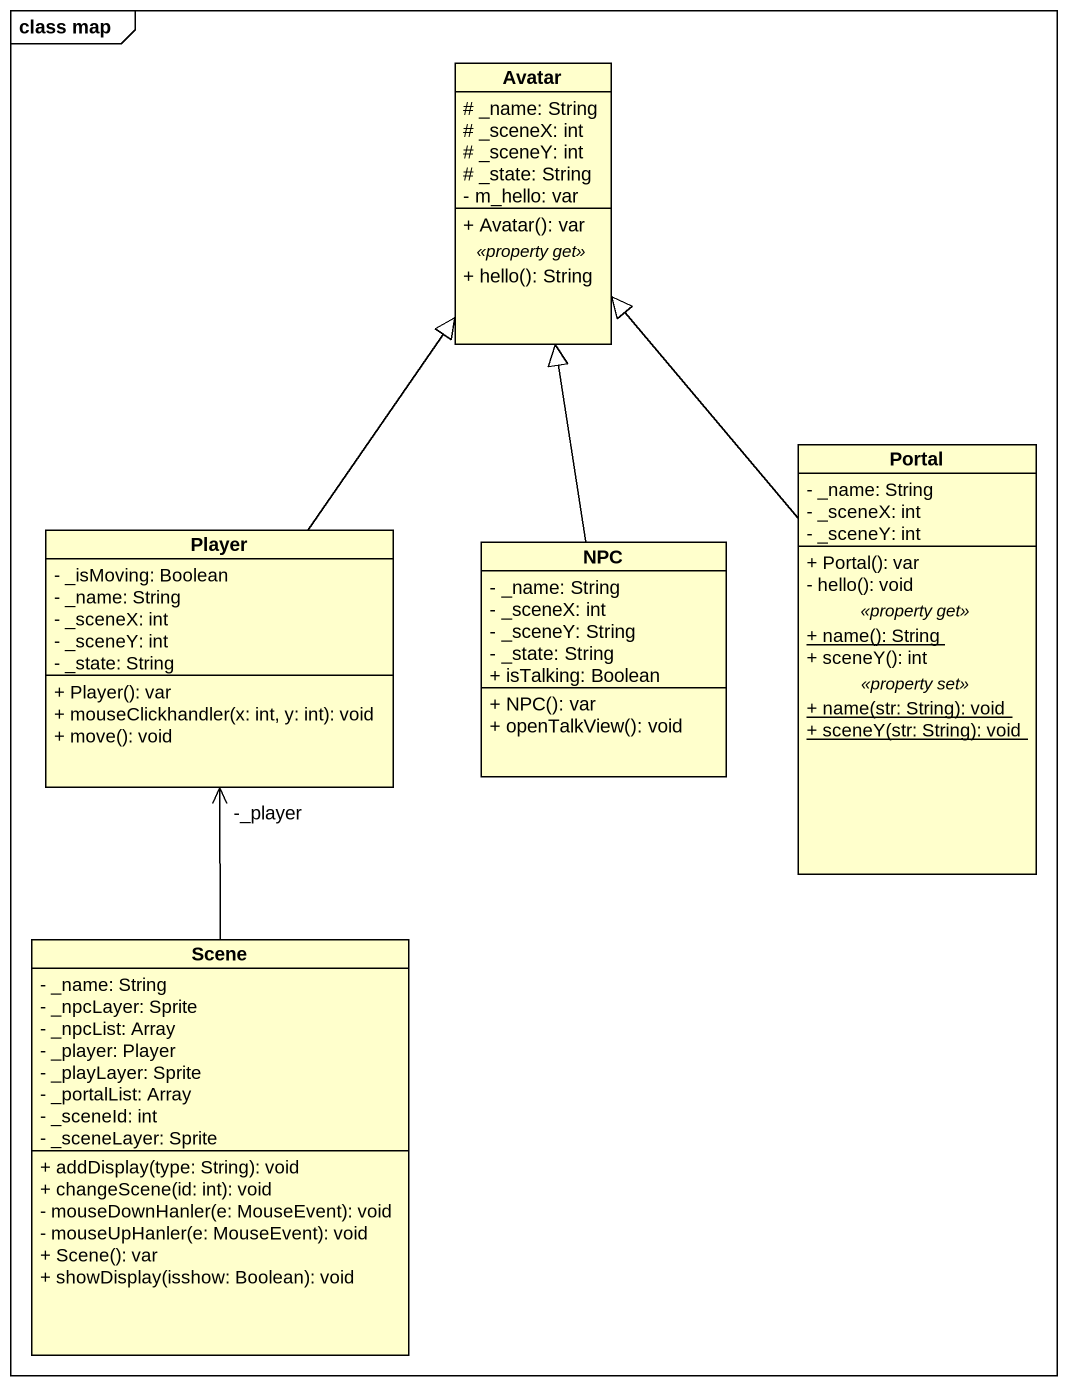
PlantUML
@startuml
mainframe class map
hide circle
hide empty members
skinparam classAttributeIconSize 0
class Avatar {
  # _name: String
  # _sceneX: int
  # _sceneY: int
  # _state: String
  - m_hello: var
  --
  + Avatar(): var
  .. <<property get>> ..
  + hello(): String
}
class Portal {
  - _name: String
  - _sceneX: int
  - _sceneY: int
  --
  + Portal(): var
  - hello(): void
  .. <<property get>> ..
  {static} + name(): String
  + sceneY(): int
  .. <<property set>> ..
  {static} + name(str: String): void
  {static} + sceneY(str: String): void
}
class Player {
  - _isMoving: Boolean
  - _name: String
  - _sceneX: int
  - _sceneY: int
  - _state: String
  + Player(): var
  + mouseClickhandler(x: int, y: int): void
  + move(): void
}
class NPC {
  - _name: String
  - _sceneX: int
  - _sceneY: String
  - _state: String
  + isTalking: Boolean
  + NPC(): var
  + openTalkView(): void
}
class Scene {
  - _name: String
  - _npcLayer: Sprite
  - _npcList: Array
  - _player: Player
  - _playLayer: Sprite
  - _portalList: Array
  - _sceneId: int
  - _sceneLayer: Sprite
  + addDisplay(type: String): void
  + changeScene(id: int): void
  - mouseDownHanler(e: MouseEvent): void
  - mouseUpHanler(e: MouseEvent): void
  + Scene(): var
  + showDisplay(isshow: Boolean): void
}
Portal -up-|> Avatar
Player -up-|> Avatar
NPC -up-|> Avatar
Scene -up-> "-_player" Player
@enduml
